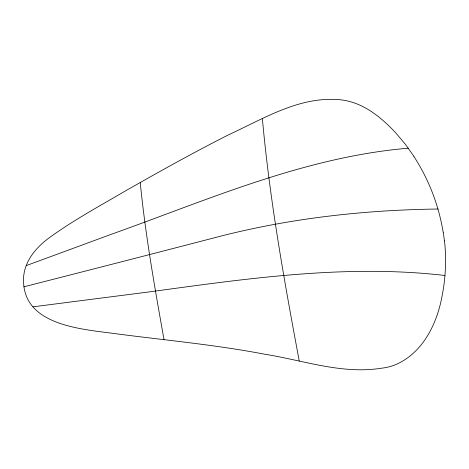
<?xml version="1.0" encoding="UTF-8"?>
<svg xmlns="http://www.w3.org/2000/svg" width="469" height="469" viewBox="0 0 469 469"><rect width="100%" height="100%" fill="white"/><g stroke="black" fill="none" stroke-linecap="round" stroke-linejoin="round"><path stroke-width="0.7" d="M26.241 265.606L110.96 234.418C207.919 199.876 304.522 156.963 408.311 148.198M23.919 286.805C89.221 270.109 154.518 253.377 219.744 236.388C290.985 218.155 364.524 209.989 437.976 209.016M33.047 306.82L150.59 291.73C247.89 278.463 346.62 264.053 444.929 275.485M413.963 156.4L405.421 144.346L395.795 132.932A189.968 172.305 -20 0 0 385.02 122.274C374.502 112.724 362.261 104.511 348.279 101.163A63.127 57.259 -20 0 0 340.394 99.768C299.755 95.799 263.514 118.774 228.04 135.06C193.504 152.589 159.648 171.437 125.997 190.596C100.659 205.457 74.712 219.486 50.816 236.64C37.397 246.125 25.08 259.633 23.632 276.739C20.63 325.035 79.888 328.904 113.785 333.471C164.22 340.136 214.995 344.656 265.008 354.271C303.484 360.391 341.936 374.479 381.332 368.224A47.129 42.749 -20 0 0 398.316 363.452C423.642 350.982 437.055 323.2 441.974 296.566A212.768 192.994 -20 0 0 444.506 240.826M299.245 361.03C284.249 280.679 269.716 200.052 262.376 118.569M443.246 232.184L444.436 240.837M164.027 339.703C154.747 287.526 145.449 235.268 140.231 182.488M413.881 156.447A239.372 217.124 -20 0 1 443.146 232.202"/></g></svg>
